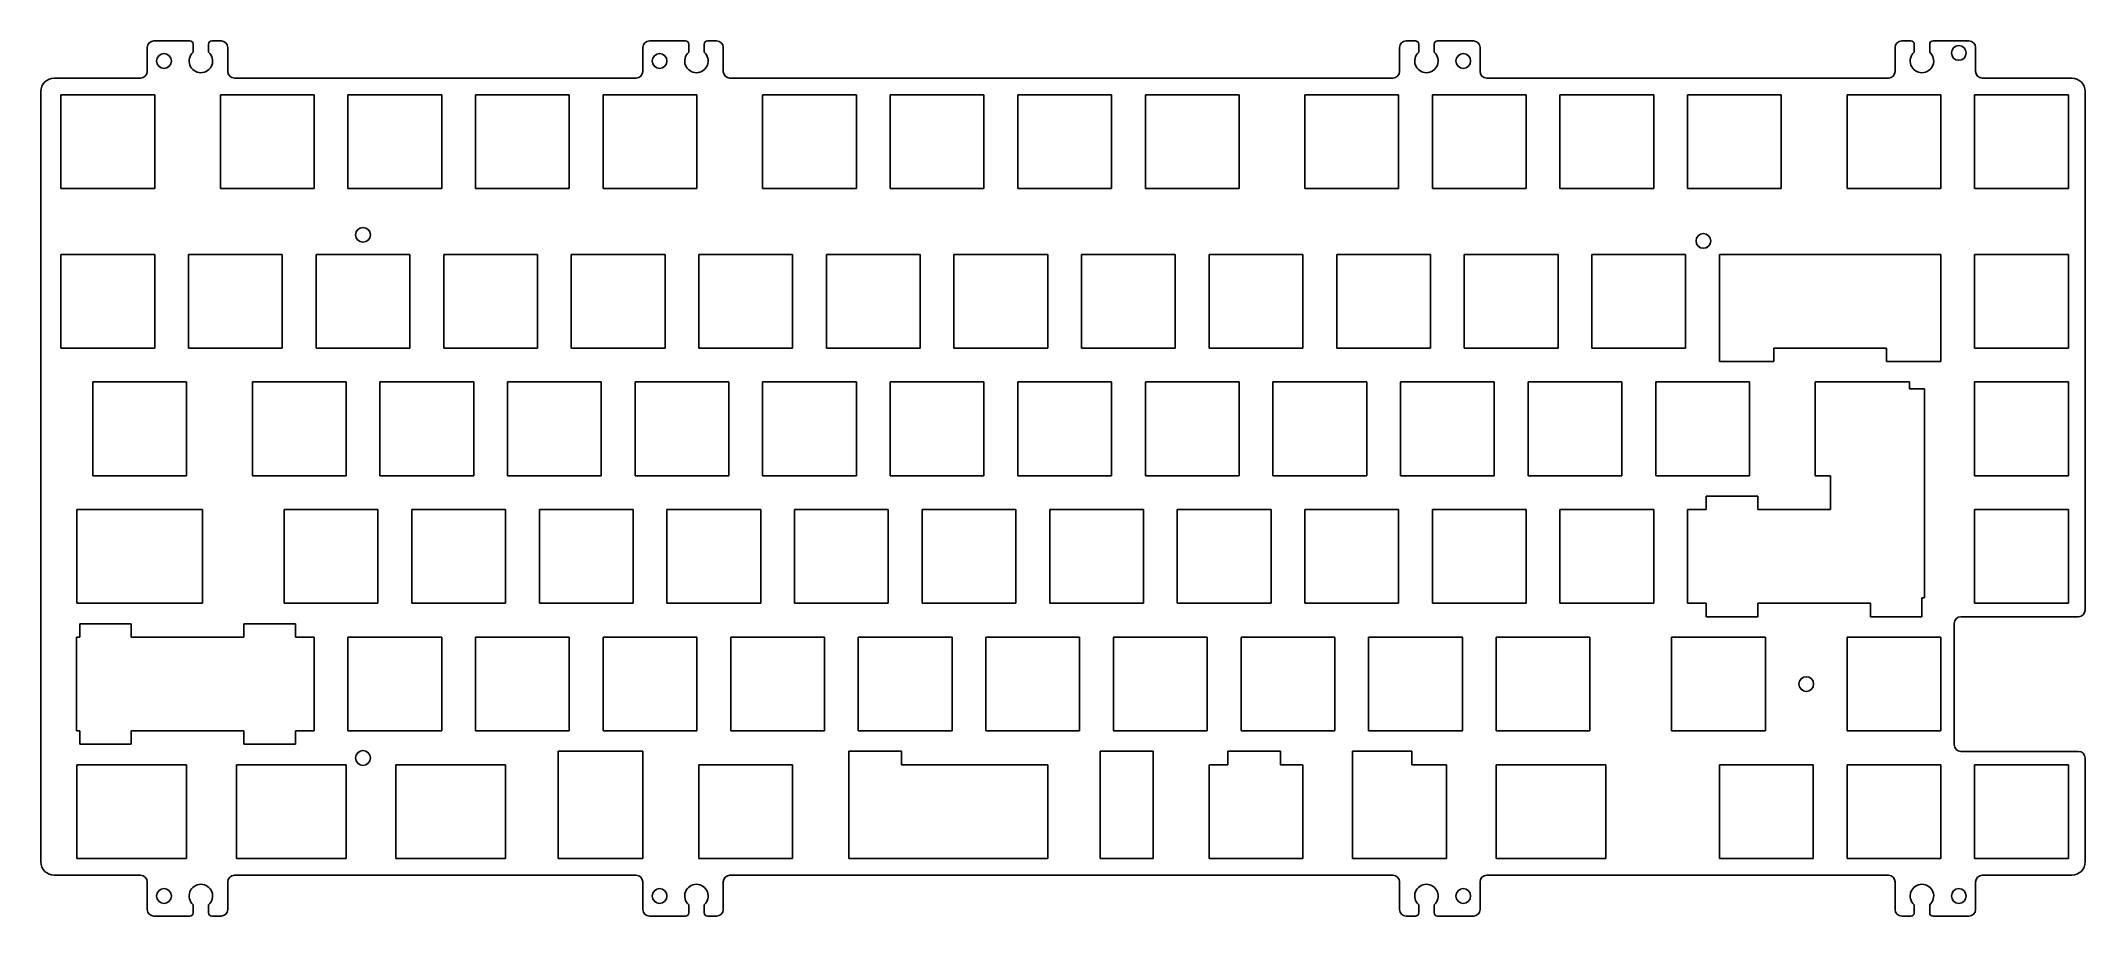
# Model space of a CAD drawing. Header units: millimetres. Extents: x 1156 to 1461, y 126 to 257.
import ezdxf

# ---------------------------------------------------------------- set-up
doc = ezdxf.new("R2010")
doc.units = ezdxf.units.MM
doc.header["$LTSCALE"] = 30.734
doc.layers.get('0').update_dxf_attribs({"linetype": 'CONTINUOUS'})
doc.layers.add('开槽', color=10, linetype='CONTINUOUS')

msp = doc.modelspace()

# ---------------------------------------------------------------- linework, layer by layer
at = {"color": 7, "linetype": 'Continuous'}
for p, q in [((1178.09, 256.76), (1172.74, 256.76)), ((1182.75, 256.76), (1181.39, 256.76)), ((1252.09, 256.76), (1246.74, 256.76)), ((1256.75, 256.76), (1255.39, 256.76)), ((1361.09, 256.76), (1359.73, 256.76)), ((1369.75, 256.76), (1364.39, 256.76)), ((1435.09, 256.76), (1433.73, 256.76)), ((1443.75, 256.76), (1438.39, 256.76)), ((1171.74, 255.76), (1171.74, 252.21)), ((1178.59, 255.08), (1178.59, 256.26)), ((1180.89, 256.26), (1180.89, 255.08)), ((1183.75, 255.76), (1183.75, 252.21)), ((1245.74, 255.76), (1245.74, 252.21)), ((1252.59, 255.08), (1252.59, 256.26)), ((1254.89, 256.26), (1254.89, 255.08)), ((1257.75, 255.76), (1257.75, 252.21)), ((1358.73, 255.76), (1358.73, 252.21)), ((1361.59, 255.08), (1361.59, 256.26)), ((1363.89, 256.26), (1363.89, 255.08)), ((1370.75, 252.21), (1370.75, 255.76)), ((1432.73, 255.76), (1432.73, 252.21)), ((1435.59, 255.08), (1435.59, 256.26)), ((1437.89, 256.26), (1437.89, 255.08)), ((1444.75, 252.21), (1444.75, 255.76)), ((1170.74, 251.21), (1157.85, 251.21)), ((1244.74, 251.21), (1184.75, 251.21)), ((1357.73, 251.21), (1258.75, 251.21)), ((1431.73, 251.21), (1371.75, 251.21)), ((1459.1, 251.21), (1445.75, 251.21)), ((1155.85, 249.21), (1155.85, 134.19)), ((1158.85, 234.71), (1158.85, 248.71)), ((1158.85, 248.71), (1172.85, 248.71)), ((1172.85, 248.71), (1172.85, 234.71)), ((1182.66, 234.71), (1182.66, 248.71)), ((1182.66, 248.71), (1196.66, 248.71)), ((1196.66, 248.71), (1196.66, 234.71)), ((1201.71, 234.71), (1201.71, 248.71)), ((1201.71, 248.71), (1215.71, 248.71)), ((1215.71, 248.71), (1215.71, 234.71)), ((1220.76, 234.71), (1220.76, 248.71)), ((1220.76, 248.71), (1234.76, 248.71)), ((1234.76, 248.71), (1234.76, 234.71)), ((1239.81, 234.71), (1239.81, 248.71)), ((1239.81, 248.71), (1253.81, 248.71)), ((1253.81, 248.71), (1253.81, 234.71)), ((1263.63, 234.71), (1263.63, 248.71)), ((1263.63, 248.71), (1277.63, 248.71)), ((1277.63, 248.71), (1277.63, 234.71)), ((1282.68, 234.71), (1282.68, 248.71)), ((1282.68, 248.71), (1296.68, 248.71)), ((1296.68, 248.71), (1296.68, 234.71)), ((1301.73, 234.71), (1301.73, 248.71)), ((1301.73, 248.71), (1315.73, 248.71)), ((1315.73, 248.71), (1315.73, 234.71)), ((1320.78, 234.71), (1320.78, 248.71)), ((1320.78, 248.71), (1334.78, 248.71)), ((1334.78, 248.71), (1334.78, 234.71)), ((1344.59, 234.71), (1344.59, 248.71)), ((1344.59, 248.71), (1358.59, 248.71)), ((1358.59, 248.71), (1358.59, 234.71)), ((1363.64, 248.71), (1377.64, 248.71)), ((1363.64, 234.71), (1363.64, 248.71)), ((1377.64, 248.71), (1377.64, 234.71)), ((1382.69, 248.71), (1396.69, 248.71)), ((1382.69, 234.71), (1382.69, 248.71)), ((1396.69, 248.71), (1396.69, 234.71)), ((1401.74, 248.71), (1415.74, 248.71)), ((1401.74, 234.71), (1401.74, 248.71)), ((1415.74, 248.71), (1415.74, 234.71)), ((1425.55, 248.71), (1439.55, 248.71)), ((1425.55, 234.71), (1425.55, 248.71)), ((1439.55, 248.71), (1439.55, 234.71)), ((1444.6, 248.71), (1458.6, 248.71)), ((1444.6, 234.71), (1444.6, 248.71)), ((1458.6, 234.71), (1458.6, 248.71)), ((1461.1, 171.79), (1461.1, 249.21)), ((1172.85, 234.71), (1158.85, 234.71)), ((1196.66, 234.71), (1182.66, 234.71)), ((1215.71, 234.71), (1201.71, 234.71)), ((1234.76, 234.71), (1220.76, 234.71)), ((1253.81, 234.71), (1239.81, 234.71)), ((1277.63, 234.71), (1263.63, 234.71)), ((1296.68, 234.71), (1282.68, 234.71)), ((1315.73, 234.71), (1301.73, 234.71)), ((1334.78, 234.71), (1320.78, 234.71)), ((1358.59, 234.71), (1344.59, 234.71)), ((1377.64, 234.71), (1363.64, 234.71)), ((1396.69, 234.71), (1382.69, 234.71)), ((1415.74, 234.71), (1401.74, 234.71)), ((1439.55, 234.71), (1425.55, 234.71)), ((1458.6, 234.71), (1444.6, 234.71)), ((1158.85, 210.89), (1158.85, 224.89)), ((1158.85, 224.89), (1172.85, 224.89)), ((1172.85, 224.89), (1172.85, 210.89)), ((1177.9, 210.89), (1177.9, 224.89)), ((1177.9, 224.89), (1191.9, 224.89)), ((1191.9, 224.89), (1191.9, 210.89)), ((1196.95, 210.89), (1196.95, 224.89)), ((1196.95, 224.89), (1210.95, 224.89)), ((1210.95, 224.89), (1210.95, 210.89)), ((1216, 210.89), (1216, 224.89)), ((1216, 224.89), (1230, 224.89)), ((1230, 224.89), (1230, 210.89)), ((1235.05, 210.89), (1235.05, 224.89)), ((1235.05, 224.89), (1249.05, 224.89)), ((1249.05, 224.89), (1249.05, 210.89)), ((1254.1, 210.89), (1254.1, 224.89)), ((1254.1, 224.89), (1268.1, 224.89)), ((1268.1, 224.89), (1268.1, 210.89)), ((1273.15, 210.89), (1273.15, 224.89)), ((1273.15, 224.89), (1287.15, 224.89)), ((1287.15, 224.89), (1287.15, 210.89)), ((1292.2, 210.89), (1292.2, 224.89)), ((1292.2, 224.89), (1306.2, 224.89)), ((1306.2, 224.89), (1306.2, 210.89)), ((1311.25, 210.89), (1311.25, 224.89)), ((1311.25, 224.89), (1325.25, 224.89)), ((1325.25, 224.89), (1325.25, 210.89)), ((1330.3, 210.89), (1330.3, 224.89)), ((1330.3, 224.89), (1344.3, 224.89)), ((1344.3, 224.89), (1344.3, 210.89)), ((1349.35, 224.89), (1363.35, 224.89)), ((1349.35, 210.89), (1349.35, 224.89)), ((1363.35, 224.89), (1363.35, 210.89)), ((1368.4, 224.89), (1382.4, 224.89)), ((1368.4, 210.89), (1368.4, 224.89)), ((1382.4, 224.89), (1382.4, 210.89)), ((1387.45, 224.89), (1401.45, 224.89)), ((1387.45, 210.89), (1387.45, 224.89)), ((1401.45, 224.89), (1401.45, 210.89)), ((1439.55, 224.89), (1406.5, 224.89)), ((1406.5, 208.89), (1406.5, 224.89)), ((1439.55, 224.89), (1439.55, 208.89)), ((1444.6, 224.89), (1458.6, 224.89)), ((1444.6, 210.89), (1444.6, 224.89)), ((1458.6, 224.89), (1458.6, 210.89)), ((1172.85, 210.89), (1158.85, 210.89)), ((1191.9, 210.89), (1177.9, 210.89)), ((1210.95, 210.89), (1196.95, 210.89)), ((1230, 210.89), (1216, 210.89)), ((1249.05, 210.89), (1235.05, 210.89)), ((1268.1, 210.89), (1254.1, 210.89)), ((1287.15, 210.89), (1273.15, 210.89)), ((1306.2, 210.89), (1292.2, 210.89)), ((1325.25, 210.89), (1311.25, 210.89)), ((1344.3, 210.89), (1330.3, 210.89)), ((1363.35, 210.89), (1349.35, 210.89)), ((1382.4, 210.89), (1368.4, 210.89)), ((1401.45, 210.89), (1387.45, 210.89)), ((1414.62, 210.89), (1431.42, 210.89)), ((1414.62, 208.89), (1414.62, 210.89)), ((1431.42, 210.89), (1431.42, 208.89)), ((1458.6, 210.89), (1444.6, 210.89)), ((1414.62, 208.89), (1406.5, 208.89)), ((1439.55, 208.89), (1431.42, 208.89)), ((1163.61, 191.84), (1163.61, 205.84)), ((1163.61, 205.84), (1177.61, 205.84)), ((1177.61, 205.84), (1177.61, 191.84)), ((1187.43, 191.84), (1187.43, 205.84)), ((1187.43, 205.84), (1201.43, 205.84)), ((1201.43, 205.84), (1201.43, 191.84)), ((1206.48, 191.84), (1206.48, 205.84)), ((1206.48, 205.84), (1220.48, 205.84)), ((1220.48, 205.84), (1220.48, 191.84)), ((1225.53, 191.84), (1225.53, 205.84)), ((1225.53, 205.84), (1239.53, 205.84)), ((1239.53, 205.84), (1239.53, 191.84)), ((1244.58, 191.84), (1244.58, 205.84)), ((1244.58, 205.84), (1258.58, 205.84)), ((1258.58, 205.84), (1258.58, 191.84)), ((1263.63, 191.84), (1263.63, 205.84)), ((1263.63, 205.84), (1277.63, 205.84)), ((1277.63, 205.84), (1277.63, 191.84)), ((1282.68, 191.84), (1282.68, 205.84)), ((1282.68, 205.84), (1296.68, 205.84)), ((1296.68, 205.84), (1296.68, 191.84)), ((1301.73, 191.84), (1301.73, 205.84)), ((1301.73, 205.84), (1315.73, 205.84)), ((1315.73, 205.84), (1315.73, 191.84)), ((1320.78, 205.84), (1334.78, 205.84)), ((1320.78, 191.84), (1320.78, 205.84)), ((1334.78, 205.84), (1334.78, 191.84)), ((1339.83, 205.84), (1353.83, 205.84)), ((1339.83, 191.84), (1339.83, 205.84)), ((1353.83, 205.84), (1353.83, 191.84)), ((1358.88, 205.84), (1372.88, 205.84)), ((1358.88, 191.84), (1358.88, 205.84)), ((1372.88, 205.84), (1372.88, 191.84)), ((1377.93, 205.84), (1391.93, 205.84)), ((1377.93, 191.84), (1377.93, 205.84)), ((1391.93, 205.84), (1391.93, 191.84)), ((1396.98, 205.84), (1410.98, 205.84)), ((1396.98, 191.84), (1396.98, 205.84)), ((1410.98, 205.84), (1410.98, 191.84)), ((1434.87, 205.84), (1420.79, 205.84)), ((1420.79, 205.84), (1420.79, 191.84)), ((1434.87, 204.81), (1434.87, 205.84)), ((1437.1, 204.81), (1434.87, 204.81)), ((1437.1, 173.61), (1437.1, 204.81)), ((1444.6, 205.84), (1458.6, 205.84)), ((1444.6, 191.84), (1444.6, 205.84)), ((1458.6, 205.84), (1458.6, 191.84)), ((1177.61, 191.84), (1163.61, 191.84)), ((1201.43, 191.84), (1187.43, 191.84)), ((1220.48, 191.84), (1206.48, 191.84)), ((1239.53, 191.84), (1225.53, 191.84)), ((1258.58, 191.84), (1244.58, 191.84)), ((1277.63, 191.84), (1263.63, 191.84)), ((1296.68, 191.84), (1282.68, 191.84)), ((1315.73, 191.84), (1301.73, 191.84)), ((1334.78, 191.84), (1320.78, 191.84)), ((1353.83, 191.84), (1339.83, 191.84)), ((1372.88, 191.84), (1358.88, 191.84)), ((1391.93, 191.84), (1377.93, 191.84)), ((1410.98, 191.84), (1396.98, 191.84)), ((1420.79, 191.84), (1423.1, 191.84)), ((1423.1, 191.84), (1423.1, 186.79)), ((1458.6, 191.84), (1444.6, 191.84)), ((1161.23, 186.79), (1161.23, 172.79)), ((1161.23, 186.79), (1180, 186.79)), ((1180, 186.79), (1180, 172.79)), ((1192.19, 172.79), (1192.19, 186.79)), ((1192.19, 186.79), (1206.19, 186.79)), ((1206.19, 186.79), (1206.19, 172.79)), ((1211.24, 172.79), (1211.24, 186.79)), ((1211.24, 186.79), (1225.24, 186.79)), ((1225.24, 186.79), (1225.24, 172.79)), ((1230.29, 172.79), (1230.29, 186.79)), ((1230.29, 186.79), (1244.29, 186.79)), ((1244.29, 186.79), (1244.29, 172.79)), ((1249.34, 172.79), (1249.34, 186.79)), ((1249.34, 186.79), (1263.34, 186.79)), ((1263.34, 186.79), (1263.34, 172.79)), ((1268.39, 172.79), (1268.39, 186.79)), ((1268.39, 186.79), (1282.39, 186.79)), ((1282.39, 186.79), (1282.39, 172.79)), ((1287.44, 172.79), (1287.44, 186.79)), ((1287.44, 186.79), (1301.44, 186.79)), ((1301.44, 186.79), (1301.44, 172.79)), ((1306.49, 186.79), (1320.49, 186.79)), ((1306.49, 172.79), (1306.49, 186.79)), ((1320.49, 186.79), (1320.49, 172.79)), ((1325.54, 186.79), (1339.54, 186.79)), ((1325.54, 172.79), (1325.54, 186.79)), ((1339.54, 186.79), (1339.54, 172.79)), ((1344.59, 186.79), (1358.59, 186.79)), ((1344.59, 172.79), (1344.59, 186.79)), ((1358.59, 186.79), (1358.59, 172.79)), ((1363.64, 186.79), (1377.64, 186.79)), ((1363.64, 172.79), (1363.64, 186.79)), ((1377.64, 186.79), (1377.64, 172.79)), ((1382.69, 186.79), (1396.69, 186.79)), ((1382.69, 172.79), (1382.69, 186.79)), ((1396.69, 186.79), (1396.69, 172.79)), ((1401.74, 186.79), (1404.54, 186.79)), ((1401.74, 186.79), (1401.74, 172.79)), ((1412.25, 188.79), (1404.54, 188.79)), ((1404.54, 188.79), (1404.54, 186.79)), ((1412.25, 186.79), (1412.25, 188.79)), ((1412.25, 186.79), (1423.1, 186.79)), ((1444.6, 186.79), (1458.6, 186.79)), ((1444.6, 172.79), (1444.6, 186.79)), ((1458.6, 186.79), (1458.6, 172.79)), ((1180, 172.79), (1161.23, 172.79)), ((1206.19, 172.79), (1192.19, 172.79)), ((1225.24, 172.79), (1211.24, 172.79)), ((1244.29, 172.79), (1230.29, 172.79)), ((1263.34, 172.79), (1249.34, 172.79)), ((1282.39, 172.79), (1268.39, 172.79)), ((1301.44, 172.79), (1287.44, 172.79)), ((1320.49, 172.79), (1306.49, 172.79)), ((1339.54, 172.79), (1325.54, 172.79)), ((1358.59, 172.79), (1344.59, 172.79)), ((1377.64, 172.79), (1363.64, 172.79)), ((1396.69, 172.79), (1382.69, 172.79)), ((1404.54, 172.79), (1401.74, 172.79)), ((1404.54, 172.79), (1404.54, 170.79)), ((1429.05, 172.79), (1412.25, 172.79)), ((1412.25, 170.79), (1412.25, 172.79)), ((1429.05, 172.79), (1429.05, 170.79)), ((1436.74, 173.61), (1437.1, 173.61)), ((1436.74, 170.79), (1436.74, 173.61)), ((1458.6, 172.79), (1444.6, 172.79)), ((1161.66, 169.74), (1161.66, 167.74)), ((1169.35, 169.74), (1161.66, 169.74)), ((1169.35, 167.74), (1169.35, 169.74)), ((1186.15, 169.74), (1186.15, 167.74)), ((1193.86, 169.74), (1186.15, 169.74)), ((1193.86, 167.74), (1193.86, 169.74)), ((1404.54, 170.79), (1412.25, 170.79)), ((1429.05, 170.79), (1436.74, 170.79)), ((1441.55, 169.79), (1441.55, 151.69)), ((1460.1, 170.79), (1442.55, 170.79)), ((1161.15, 167.74), (1161.15, 153.74)), ((1161.66, 167.74), (1161.15, 167.74)), ((1186.15, 167.74), (1169.35, 167.74)), ((1196.66, 167.74), (1193.86, 167.74)), ((1196.66, 153.74), (1196.66, 167.74)), ((1201.71, 153.74), (1201.71, 167.74)), ((1201.71, 167.74), (1215.71, 167.74)), ((1215.71, 167.74), (1215.71, 153.74)), ((1220.76, 153.74), (1220.76, 167.74)), ((1220.76, 167.74), (1234.76, 167.74)), ((1234.76, 167.74), (1234.76, 153.74)), ((1239.81, 153.74), (1239.81, 167.74)), ((1239.81, 167.74), (1253.81, 167.74)), ((1253.81, 167.74), (1253.81, 153.74)), ((1258.86, 153.74), (1258.86, 167.74)), ((1258.86, 167.74), (1272.86, 167.74)), ((1272.86, 167.74), (1272.86, 153.74)), ((1277.91, 167.74), (1291.91, 167.74)), ((1277.91, 153.74), (1277.91, 167.74)), ((1291.91, 167.74), (1291.91, 153.74)), ((1296.96, 167.74), (1310.96, 167.74)), ((1296.96, 153.74), (1296.96, 167.74)), ((1310.96, 167.74), (1310.96, 153.74)), ((1316.01, 167.74), (1330.01, 167.74)), ((1316.01, 153.74), (1316.01, 167.74)), ((1330.01, 167.74), (1330.01, 153.74)), ((1335.06, 167.74), (1349.06, 167.74)), ((1335.06, 153.74), (1335.06, 167.74)), ((1349.06, 167.74), (1349.06, 153.74)), ((1354.11, 167.74), (1368.11, 167.74)), ((1354.11, 153.74), (1354.11, 167.74)), ((1368.11, 167.74), (1368.11, 153.74)), ((1373.16, 167.74), (1387.16, 167.74)), ((1373.16, 153.74), (1373.16, 167.74)), ((1387.16, 167.74), (1387.16, 153.74)), ((1399.36, 167.74), (1413.36, 167.74)), ((1399.36, 153.74), (1399.36, 167.74)), ((1413.36, 167.74), (1413.36, 153.74)), ((1425.55, 167.74), (1439.55, 167.74)), ((1425.55, 153.74), (1425.55, 167.74)), ((1439.55, 167.74), (1439.55, 153.74)), ((1161.15, 153.74), (1161.66, 153.74)), ((1161.66, 153.74), (1161.66, 151.74)), ((1169.35, 151.74), (1169.35, 153.74)), ((1169.35, 153.74), (1186.15, 153.74)), ((1186.15, 153.74), (1186.15, 151.74)), ((1193.86, 151.74), (1193.86, 153.74)), ((1193.86, 153.74), (1196.66, 153.74)), ((1215.71, 153.74), (1201.71, 153.74)), ((1234.76, 153.74), (1220.76, 153.74)), ((1253.81, 153.74), (1239.81, 153.74)), ((1272.86, 153.74), (1258.86, 153.74)), ((1291.91, 153.74), (1277.91, 153.74)), ((1310.96, 153.74), (1296.96, 153.74)), ((1330.01, 153.74), (1316.01, 153.74)), ((1349.06, 153.74), (1335.06, 153.74)), ((1368.11, 153.74), (1354.11, 153.74)), ((1387.16, 153.74), (1373.16, 153.74)), ((1413.36, 153.74), (1399.36, 153.74)), ((1439.55, 153.74), (1425.55, 153.74)), ((1161.66, 151.74), (1169.35, 151.74)), ((1186.15, 151.74), (1193.86, 151.74)), ((1233.1, 150.72), (1233.1, 134.69)), ((1245.73, 150.72), (1233.1, 150.72)), ((1245.73, 134.69), (1245.73, 150.72)), ((1284.35, 150.72), (1276.48, 150.72)), ((1276.48, 150.72), (1276.48, 134.69)), ((1284.35, 148.69), (1284.35, 150.72)), ((1321.93, 150.72), (1314.05, 150.72)), ((1314.05, 150.72), (1314.05, 134.69)), ((1321.93, 134.69), (1321.93, 150.72)), ((1340.97, 150.72), (1333.1, 150.72)), ((1333.1, 150.72), (1333.1, 148.69)), ((1340.97, 148.69), (1340.97, 150.72)), ((1360.55, 150.72), (1351.73, 150.72)), ((1351.73, 150.72), (1351.73, 134.69)), ((1360.55, 148.69), (1360.55, 150.72)), ((1460.1, 150.69), (1442.55, 150.69)), ((1461.1, 134.19), (1461.1, 149.69)), ((1161.23, 148.69), (1161.23, 134.69)), ((1161.23, 148.69), (1177.61, 148.69)), ((1177.61, 134.69), (1177.61, 148.69)), ((1185.04, 148.69), (1185.04, 134.69)), ((1185.04, 148.69), (1201.43, 148.69)), ((1201.43, 134.69), (1201.43, 148.69)), ((1208.86, 148.69), (1208.86, 134.69)), ((1208.86, 148.69), (1225.24, 148.69)), ((1225.24, 134.69), (1225.24, 148.69)), ((1268.1, 148.69), (1254.1, 148.69)), ((1254.1, 148.69), (1254.1, 134.69)), ((1268.1, 134.69), (1268.1, 148.69)), ((1284.35, 148.69), (1306.2, 148.69)), ((1306.2, 134.69), (1306.2, 148.69)), ((1333.1, 148.69), (1330.3, 148.69)), ((1330.3, 148.69), (1330.3, 134.69)), ((1344.3, 148.69), (1340.97, 148.69)), ((1344.3, 134.69), (1344.3, 148.69)), ((1365.73, 148.69), (1360.55, 148.69)), ((1365.73, 134.69), (1365.73, 148.69)), ((1373.16, 148.69), (1389.55, 148.69)), ((1373.16, 148.69), (1373.16, 134.69)), ((1389.55, 134.69), (1389.55, 148.69)), ((1406.5, 148.69), (1420.5, 148.69)), ((1406.5, 134.69), (1406.5, 148.69)), ((1420.5, 148.69), (1420.5, 134.69)), ((1425.55, 148.69), (1439.55, 148.69)), ((1425.55, 134.69), (1425.55, 148.69)), ((1439.55, 148.69), (1439.55, 134.69)), ((1444.6, 148.69), (1458.6, 148.69)), ((1444.6, 134.69), (1444.6, 148.69)), ((1458.6, 148.69), (1458.6, 134.69)), ((1177.61, 134.69), (1161.23, 134.69)), ((1201.43, 134.69), (1185.04, 134.69)), ((1225.24, 134.69), (1208.86, 134.69)), ((1245.73, 134.69), (1233.1, 134.69)), ((1254.1, 134.69), (1268.1, 134.69)), ((1306.2, 134.69), (1276.48, 134.69)), ((1321.93, 134.69), (1314.05, 134.69)), ((1330.3, 134.69), (1344.3, 134.69)), ((1365.73, 134.69), (1351.73, 134.69)), ((1389.55, 134.69), (1373.16, 134.69)), ((1420.5, 134.69), (1406.5, 134.69)), ((1439.55, 134.69), (1425.55, 134.69)), ((1458.6, 134.69), (1444.6, 134.69)), ((1157.85, 132.19), (1170.74, 132.19)), ((1184.75, 132.19), (1244.74, 132.19)), ((1258.75, 132.19), (1357.73, 132.19)), ((1371.75, 132.19), (1431.73, 132.19)), ((1445.75, 132.19), (1459.1, 132.19)), ((1171.74, 131.19), (1171.74, 127.09)), ((1183.75, 131.19), (1183.75, 127.09)), ((1245.74, 131.19), (1245.74, 127.09)), ((1257.75, 131.19), (1257.75, 127.09)), ((1358.73, 131.19), (1358.73, 127.09)), ((1370.75, 127.09), (1370.75, 131.19)), ((1432.73, 131.19), (1432.73, 127.09)), ((1444.75, 127.09), (1444.75, 131.19)), ((1172.74, 126.09), (1178.09, 126.09)), ((1178.59, 126.59), (1178.59, 127.77)), ((1180.89, 127.77), (1180.89, 126.59)), ((1181.39, 126.09), (1182.75, 126.09)), ((1246.74, 126.09), (1252.09, 126.09)), ((1252.59, 126.59), (1252.59, 127.77)), ((1254.89, 127.77), (1254.89, 126.59)), ((1255.39, 126.09), (1256.75, 126.09)), ((1359.73, 126.09), (1361.09, 126.09)), ((1361.59, 126.59), (1361.59, 127.77)), ((1363.89, 127.77), (1363.89, 126.59)), ((1364.39, 126.09), (1369.75, 126.09)), ((1433.73, 126.09), (1435.09, 126.09)), ((1435.59, 126.59), (1435.59, 127.77)), ((1437.89, 127.77), (1437.89, 126.59)), ((1438.39, 126.09), (1443.75, 126.09))]:
    msp.add_line(p, q, dxfattribs=at)
for centre in [(1174.24, 253.76), (1248.24, 253.76), (1368.24, 253.76), (1442.24, 254.96), (1174.24, 129.09), (1248.24, 129.09), (1368.24, 129.09), (1442.24, 129.09)]:
    msp.add_circle(centre, 1.1, dxfattribs=at)
for centre, radius, start, end in [((1172.74, 255.76), 1, 90, 180), ((1178.09, 256.26), 0.5, 0, 90), ((1181.39, 256.26), 0.5, 90, 180), ((1182.75, 255.76), 1, 0, 90), ((1246.74, 255.76), 1, 90, 180), ((1252.09, 256.26), 0.5, 0, 90), ((1255.39, 256.26), 0.5, 90, 180), ((1256.75, 255.76), 1, 0, 90), ((1359.73, 255.76), 1, 90, 180), ((1361.09, 256.26), 0.5, 0, 90), ((1364.39, 256.26), 0.5, 90, 180), ((1369.75, 255.76), 1, 0, 90), ((1433.73, 255.76), 1, 90, 180), ((1435.09, 256.26), 0.5, 0, 90), ((1438.39, 256.26), 0.5, 90, 180), ((1443.75, 255.76), 1, 0, 90), ((1179.74, 253.76), 1.75, 131.082, 48.9176), ((1253.74, 253.76), 1.75, 131.082, 48.9176), ((1362.74, 253.76), 1.75, 131.082, 48.9176), ((1436.74, 253.76), 1.75, 131.082, 48.9176), ((1157.85, 249.21), 2, 90, 180), ((1170.74, 252.21), 1, 270, 0), ((1184.75, 252.21), 1, 180, 270), ((1244.74, 252.21), 1, 270, 0), ((1258.75, 252.21), 1, 180, 270), ((1357.73, 252.21), 1, 270, 0), ((1371.75, 252.21), 1, 180, 270), ((1431.73, 252.21), 1, 270, 0), ((1445.75, 252.21), 1, 180, 270), ((1459.1, 249.21), 2, 0, 90), ((1460.1, 171.79), 1, 270, 0), ((1442.55, 169.79), 1, 90, 180), ((1442.55, 151.69), 1, 180, 270), ((1460.1, 149.69), 1, 0, 90), ((1157.85, 134.19), 2, 180, 270), ((1170.74, 131.19), 1, 0, 90), ((1184.75, 131.19), 1, 90, 180), ((1244.74, 131.19), 1, 0, 90), ((1258.75, 131.19), 1, 90, 180), ((1357.73, 131.19), 1, 0, 90), ((1371.75, 131.19), 1, 90, 180), ((1431.73, 131.19), 1, 0, 90), ((1445.75, 131.19), 1, 90, 180), ((1459.1, 134.19), 2, 270, 0), ((1179.74, 129.09), 1.75, 311.0824, 228.918), ((1253.74, 129.09), 1.75, 311.0824, 228.918), ((1362.74, 129.09), 1.75, 311.0824, 228.918), ((1436.74, 129.09), 1.75, 311.0824, 228.918), ((1172.74, 127.09), 1, 180, 270), ((1178.09, 126.59), 0.5, 270, 0), ((1181.39, 126.59), 0.5, 180, 270), ((1182.75, 127.09), 1, 270, 0), ((1246.74, 127.09), 1, 180, 270), ((1252.09, 126.59), 0.5, 270, 0), ((1255.39, 126.59), 0.5, 180, 270), ((1256.75, 127.09), 1, 270, 0), ((1359.73, 127.09), 1, 180, 270), ((1361.09, 126.59), 0.5, 270, 0), ((1364.39, 126.59), 0.5, 180, 270), ((1369.75, 127.09), 1, 270, 0), ((1433.73, 127.09), 1, 180, 270), ((1435.09, 126.59), 0.5, 270, 0), ((1438.39, 126.59), 0.5, 180, 270), ((1443.75, 127.09), 1, 270, 0)]:
    msp.add_arc(centre, radius, start, end, dxfattribs=at)
at = {"layer": '开槽'}
for centre in [(1203.95, 227.8), (1404.1, 226.9), (1419.46, 160.74), (1203.95, 149.7)]:
    msp.add_circle(centre, 1.1, dxfattribs=at)

doc.saveas('drawing.dxf')
